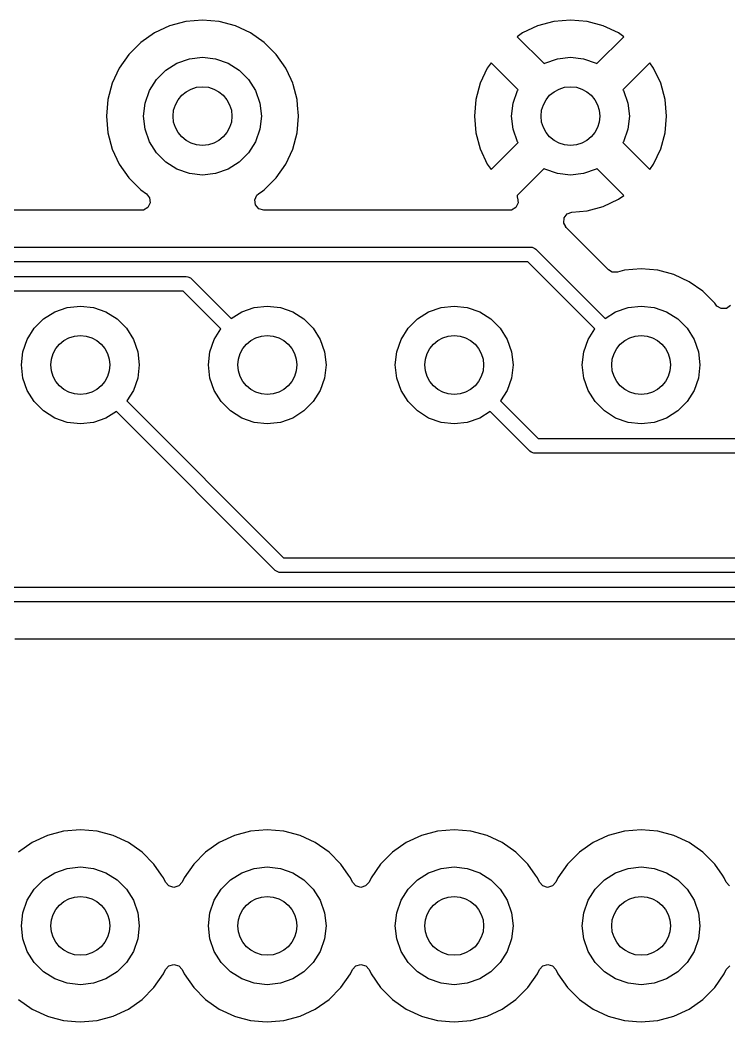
# Model space of a CAD drawing. Extents: x 2.85 to 10.26, y -4.55 to -2.42.
# Drawn here: x 6.19 to 6.569, y -3.776 to -3.24 of the extents above; entities that cross this region are included whole.
import ezdxf

# ---------------------------------------------------------------- set-up
doc = ezdxf.new("R2010")
doc.units = 0
doc.header["$MEASUREMENT"] = 0
doc.layers.add('BLACK', color=7, linetype='CONTINUOUS')

msp = doc.modelspace()

# ---------------------------------------------------------------- linework, layer by layer
at = {"layer": 'BLACK', "linetype": 'CONTINUOUS'}
for p, q in [((6.27848, -3.24072), (6.26982, -3.24304)), ((6.2874, -3.23994), (6.27848, -3.24072)), ((6.27848, -3.24072), (6.27848, -3.24072)), ((6.29633, -3.24072), (6.2874, -3.23994)), ((6.2874, -3.23994), (6.2874, -3.23994)), ((6.30498, -3.24304), (6.29633, -3.24072)), ((6.29633, -3.24072), (6.29633, -3.24072)), ((6.29633, -3.24072), (6.29633, -3.24072)), ((6.29633, -3.24072), (6.29633, -3.24072)), ((6.29633, -3.24072), (6.29633, -3.24072)), ((6.47533, -3.24074), (6.46668, -3.24306)), ((6.48425, -3.23996), (6.47533, -3.24074)), ((6.47533, -3.24074), (6.47533, -3.24074)), ((6.49317, -3.24074), (6.48425, -3.23996)), ((6.48425, -3.23996), (6.48425, -3.23996)), ((6.50182, -3.24306), (6.49317, -3.24074)), ((6.49317, -3.24074), (6.49317, -3.24074)), ((6.2617, -3.24683), (6.25436, -3.25197)), ((6.26982, -3.24304), (6.2617, -3.24683)), ((6.2617, -3.24683), (6.2617, -3.24683)), ((6.26982, -3.24304), (6.26982, -3.24304)), ((6.3131, -3.24683), (6.30498, -3.24304)), ((6.30498, -3.24304), (6.30498, -3.24304)), ((6.32044, -3.25197), (6.3131, -3.24683)), ((6.3131, -3.24683), (6.3131, -3.24683)), ((6.45856, -3.24685), (6.45569, -3.24886)), ((6.46668, -3.24306), (6.45856, -3.24685)), ((6.45856, -3.24685), (6.45856, -3.24685)), ((6.46668, -3.24306), (6.46668, -3.24306)), ((6.50994, -3.24684), (6.50182, -3.24306)), ((6.50182, -3.24306), (6.50182, -3.24306)), ((6.51281, -3.24886), (6.50994, -3.24684)), ((6.25436, -3.25197), (6.24803, -3.2583)), ((6.32677, -3.2583), (6.32044, -3.25197)), ((6.45569, -3.24886), (6.45569, -3.24886)), ((6.45569, -3.24886), (6.4701, -3.26327)), ((6.4984, -3.26327), (6.51281, -3.24886)), ((6.24803, -3.2583), (6.24289, -3.26564)), ((6.26776, -3.26671), (6.27374, -3.26296)), ((6.27374, -3.26296), (6.28039, -3.26063)), ((6.28039, -3.26063), (6.2874, -3.25984)), ((6.2874, -3.25984), (6.29441, -3.26063)), ((6.29441, -3.26063), (6.30107, -3.26296)), ((6.30107, -3.26296), (6.30704, -3.26671)), ((6.33191, -3.26564), (6.32677, -3.2583)), ((6.32677, -3.2583), (6.32677, -3.2583)), ((6.44177, -3.26278), (6.43976, -3.26565)), ((6.45618, -3.27719), (6.44177, -3.26278)), ((6.44177, -3.26278), (6.44177, -3.26278)), ((6.4701, -3.26327), (6.47059, -3.26296)), ((6.47059, -3.26296), (6.47724, -3.26063)), ((6.47724, -3.26063), (6.48425, -3.25984)), ((6.48425, -3.25984), (6.49126, -3.26063)), ((6.49126, -3.26063), (6.49792, -3.26296)), ((6.49792, -3.26296), (6.4984, -3.26327)), ((6.52673, -3.26278), (6.51232, -3.27719)), ((6.52875, -3.26565), (6.52673, -3.26278)), ((6.24289, -3.26564), (6.2391, -3.27376)), ((6.24289, -3.26564), (6.24289, -3.26564)), ((6.26278, -3.2717), (6.26776, -3.26671)), ((6.30704, -3.26671), (6.31203, -3.2717)), ((6.33476, -3.27175), (6.33191, -3.26564)), ((6.43976, -3.26565), (6.43597, -3.27377)), ((6.43976, -3.26565), (6.43976, -3.26565)), ((6.53253, -3.27377), (6.52875, -3.26565)), ((6.52875, -3.26565), (6.52875, -3.26565)), ((6.2391, -3.27376), (6.23679, -3.28241)), ((6.2391, -3.27376), (6.2391, -3.27376)), ((6.25902, -3.27767), (6.26278, -3.2717)), ((6.31203, -3.2717), (6.31578, -3.27767)), ((6.3357, -3.27376), (6.33476, -3.27175)), ((6.33589, -3.27447), (6.3357, -3.27376)), ((6.3357, -3.27376), (6.3357, -3.27376)), ((6.43597, -3.27377), (6.43366, -3.28242)), ((6.43597, -3.27377), (6.43597, -3.27377)), ((6.53485, -3.28242), (6.53253, -3.27377)), ((6.53253, -3.27377), (6.53253, -3.27377)), ((6.2567, -3.28433), (6.25902, -3.27767)), ((6.31578, -3.27767), (6.31811, -3.28433)), ((6.33802, -3.28241), (6.33589, -3.27447)), ((6.45355, -3.28433), (6.45587, -3.27767)), ((6.45587, -3.27767), (6.45618, -3.27719)), ((6.51232, -3.27719), (6.51263, -3.27767)), ((6.51263, -3.27767), (6.51496, -3.28433)), ((6.23679, -3.28241), (6.23601, -3.29134)), ((6.23679, -3.28241), (6.23679, -3.28241)), ((6.25591, -3.29134), (6.2567, -3.28433)), ((6.31811, -3.28433), (6.3189, -3.29134)), ((6.33828, -3.28548), (6.33802, -3.28241)), ((6.43366, -3.28242), (6.43288, -3.29134)), ((6.43366, -3.28242), (6.43366, -3.28242)), ((6.45276, -3.29134), (6.45355, -3.28433)), ((6.51496, -3.28433), (6.51575, -3.29134)), ((6.53563, -3.29134), (6.53485, -3.28242)), ((6.53485, -3.28242), (6.53485, -3.28242)), ((6.33878, -3.29114), (6.33828, -3.28548)), ((6.23601, -3.29134), (6.23601, -3.29134)), ((6.23601, -3.29134), (6.23679, -3.30026)), ((6.2567, -3.29835), (6.25591, -3.29134)), ((6.3189, -3.29134), (6.31811, -3.29835)), ((6.33802, -3.30026), (6.3388, -3.29134)), ((6.3388, -3.29134), (6.33878, -3.29114)), ((6.43288, -3.29134), (6.43288, -3.29134)), ((6.43288, -3.29134), (6.43366, -3.30026)), ((6.45355, -3.29835), (6.45276, -3.29134)), ((6.51575, -3.29134), (6.51496, -3.29835)), ((6.53485, -3.30026), (6.53563, -3.29134)), ((6.53563, -3.29134), (6.53563, -3.29134)), ((6.23679, -3.30026), (6.23679, -3.30026)), ((6.23679, -3.30026), (6.2391, -3.30892)), ((6.25902, -3.305), (6.2567, -3.29835)), ((6.31811, -3.29835), (6.31578, -3.305)), ((6.3357, -3.30892), (6.33802, -3.30026)), ((6.43366, -3.30026), (6.43366, -3.30026)), ((6.43366, -3.30026), (6.43597, -3.30891)), ((6.45587, -3.305), (6.45355, -3.29835)), ((6.51496, -3.29835), (6.51263, -3.305)), ((6.53253, -3.30891), (6.53485, -3.30026)), ((6.53485, -3.30026), (6.53485, -3.30026)), ((6.26278, -3.31098), (6.25902, -3.305)), ((6.31578, -3.305), (6.31203, -3.31098)), ((6.44177, -3.3199), (6.45618, -3.30549)), ((6.45618, -3.30549), (6.45587, -3.305)), ((6.51263, -3.305), (6.51232, -3.30549)), ((6.51232, -3.30549), (6.52673, -3.3199)), ((6.2391, -3.30892), (6.2391, -3.30892)), ((6.2391, -3.30892), (6.24289, -3.31704)), ((6.26776, -3.31596), (6.26278, -3.31098)), ((6.31203, -3.31098), (6.30704, -3.31596)), ((6.33191, -3.31704), (6.3357, -3.30892)), ((6.43597, -3.30891), (6.43597, -3.30891)), ((6.43597, -3.30891), (6.43976, -3.31703)), ((6.52875, -3.31703), (6.53253, -3.30891)), ((6.53253, -3.30891), (6.53253, -3.30891)), ((6.27374, -3.31972), (6.26776, -3.31596)), ((6.30704, -3.31596), (6.30107, -3.31972)), ((6.24289, -3.31704), (6.24289, -3.31704)), ((6.24289, -3.31704), (6.24803, -3.32438)), ((6.28039, -3.32204), (6.27374, -3.31972)), ((6.2874, -3.32283), (6.28039, -3.32204)), ((6.29441, -3.32204), (6.2874, -3.32283)), ((6.30107, -3.31972), (6.29441, -3.32204)), ((6.32677, -3.32438), (6.33191, -3.31704)), ((6.43976, -3.31703), (6.44177, -3.3199)), ((6.4701, -3.31941), (6.45569, -3.33382)), ((6.47059, -3.31972), (6.4701, -3.31941)), ((6.47724, -3.32204), (6.47059, -3.31972)), ((6.48425, -3.32283), (6.47724, -3.32204)), ((6.49126, -3.32204), (6.48425, -3.32283)), ((6.49792, -3.31972), (6.49126, -3.32204)), ((6.4984, -3.31941), (6.49792, -3.31972)), ((6.51281, -3.33382), (6.4984, -3.31941)), ((6.52673, -3.3199), (6.52875, -3.31703)), ((6.24803, -3.32438), (6.25436, -3.33071)), ((6.32044, -3.33071), (6.32677, -3.32438)), ((6.25436, -3.33071), (6.25739, -3.33283)), ((6.25739, -3.33283), (6.25911, -3.33498)), ((6.31652, -3.33363), (6.31741, -3.33283)), ((6.31741, -3.33283), (6.31966, -3.33126)), ((6.31966, -3.33126), (6.32044, -3.33071)), ((6.25939, -3.33772), (6.25815, -3.34017)), ((6.25911, -3.33498), (6.25939, -3.33772)), ((6.31538, -3.33614), (6.31652, -3.33363)), ((6.31577, -3.33886), (6.31538, -3.33614)), ((6.45628, -3.33772), (6.45504, -3.34017)), ((6.45569, -3.33382), (6.45577, -3.33469)), ((6.45577, -3.33469), (6.456, -3.33498)), ((6.456, -3.33498), (6.45628, -3.33772)), ((6.50182, -3.33962), (6.50994, -3.33583)), ((6.50994, -3.33583), (6.51281, -3.33382)), ((6.25459, -3.34171), (5.99374, -3.34171)), ((6.25578, -3.34157), (6.25459, -3.34171)), ((6.25815, -3.34017), (6.25578, -3.34157)), ((6.31757, -3.34094), (6.31577, -3.33886)), ((6.32021, -3.34171), (6.31757, -3.34094)), ((6.45148, -3.34171), (6.32021, -3.34171)), ((6.45267, -3.34157), (6.45148, -3.34171)), ((6.45504, -3.34017), (6.45267, -3.34157)), ((6.48091, -3.3458), (6.48256, -3.3436)), ((6.48256, -3.3436), (6.48506, -3.34264)), ((6.48506, -3.34264), (6.49317, -3.34193)), ((6.49317, -3.34193), (6.50182, -3.33962)), ((6.49317, -3.34193), (6.49317, -3.34193)), ((6.50182, -3.33962), (6.50182, -3.33962)), ((6.48071, -3.34855), (6.48091, -3.3458)), ((6.48168, -3.35031), (6.48071, -3.34855)), ((6.48158, -3.35037), (6.48168, -3.35031)), ((6.48198, -3.35086), (6.48158, -3.35037)), ((6.48158, -3.35037), (6.48158, -3.35037)), ((6.48203, -3.35096), (6.48198, -3.35086)), ((6.48219, -3.35112), (6.48203, -3.35096)), ((6.50462, -3.37355), (6.48219, -3.35112)), ((6.48219, -3.35112), (6.48219, -3.35112)), ((5.99685, -3.36142), (6.46299, -3.36142)), ((6.46299, -3.36142), (6.46376, -3.36149)), ((6.46376, -3.36149), (6.46518, -3.36208)), ((6.46518, -3.36208), (6.46578, -3.36257)), ((6.46578, -3.36257), (6.50277, -3.39956)), ((6.46136, -3.36929), (5.99848, -3.36929)), ((6.4972, -3.40513), (6.46136, -3.36929)), ((6.50658, -3.37474), (6.50462, -3.37355)), ((6.50933, -3.37481), (6.50658, -3.37474)), ((6.51312, -3.37379), (6.50933, -3.37481)), ((6.52205, -3.37301), (6.51312, -3.37379)), ((6.51312, -3.37379), (6.51312, -3.37379)), ((6.53097, -3.37379), (6.52205, -3.37301)), ((6.52205, -3.37301), (6.52205, -3.37301)), ((6.53963, -3.37611), (6.53097, -3.37379)), ((6.53097, -3.37379), (6.53097, -3.37379)), ((6.53097, -3.37379), (6.53097, -3.37379)), ((6.53097, -3.37379), (6.53097, -3.37379)), ((6.53097, -3.37379), (6.53097, -3.37379)), ((6.0874, -3.37717), (6.27874, -3.37717)), ((6.27874, -3.37717), (6.27951, -3.37724)), ((6.27951, -3.37724), (6.28093, -3.37783)), ((6.28093, -3.37783), (6.28152, -3.37832)), ((6.28152, -3.37832), (6.30277, -3.39956)), ((6.54775, -3.3799), (6.53963, -3.37611)), ((6.53963, -3.37611), (6.53963, -3.37611)), ((6.55508, -3.38504), (6.54775, -3.3799)), ((6.54775, -3.3799), (6.54775, -3.3799)), ((6.27711, -3.38504), (6.08903, -3.38504)), ((6.2972, -3.40513), (6.27711, -3.38504)), ((6.56142, -3.39137), (6.55508, -3.38504)), ((6.56211, -3.39237), (6.56142, -3.39137)), ((6.20241, -3.39978), (6.20838, -3.39603)), ((6.20838, -3.39603), (6.21504, -3.3937)), ((6.21504, -3.3937), (6.22205, -3.39291)), ((6.22205, -3.39291), (6.22906, -3.3937)), ((6.22906, -3.3937), (6.23571, -3.39603)), ((6.23571, -3.39603), (6.24168, -3.39978)), ((6.30277, -3.39956), (6.30838, -3.39603)), ((6.30838, -3.39603), (6.31504, -3.3937)), ((6.31504, -3.3937), (6.32205, -3.39291)), ((6.32205, -3.39291), (6.32906, -3.3937)), ((6.32906, -3.3937), (6.33571, -3.39603)), ((6.33571, -3.39603), (6.34168, -3.39978)), ((6.40241, -3.39978), (6.40838, -3.39603)), ((6.40838, -3.39603), (6.41504, -3.3937)), ((6.41504, -3.3937), (6.42205, -3.39291)), ((6.42205, -3.39291), (6.42906, -3.3937)), ((6.42906, -3.3937), (6.43571, -3.39603)), ((6.43571, -3.39603), (6.44168, -3.39978)), ((6.50277, -3.39956), (6.50838, -3.39603)), ((6.50838, -3.39603), (6.51504, -3.3937)), ((6.51504, -3.3937), (6.52205, -3.39291)), ((6.52205, -3.39291), (6.52906, -3.3937)), ((6.52906, -3.3937), (6.53571, -3.39603)), ((6.53571, -3.39603), (6.54168, -3.39978)), ((6.56254, -3.39289), (6.56211, -3.39237)), ((6.56491, -3.3943), (6.56254, -3.39289)), ((6.56766, -3.3942), (6.56491, -3.3943)), ((6.56991, -3.39263), (6.56766, -3.3942)), ((6.19742, -3.40477), (6.20241, -3.39978)), ((6.24168, -3.39978), (6.24667, -3.40477)), ((6.34168, -3.39978), (6.34667, -3.40477)), ((6.39742, -3.40477), (6.40241, -3.39978)), ((6.44168, -3.39978), (6.44667, -3.40477)), ((6.54168, -3.39978), (6.54667, -3.40477)), ((6.19367, -3.41074), (6.19742, -3.40477)), ((6.24667, -3.40477), (6.25042, -3.41074)), ((6.29367, -3.41074), (6.2972, -3.40513)), ((6.34667, -3.40477), (6.35042, -3.41074)), ((6.39367, -3.41074), (6.39742, -3.40477)), ((6.44667, -3.40477), (6.45042, -3.41074)), ((6.49367, -3.41074), (6.4972, -3.40513)), ((6.54667, -3.40477), (6.55042, -3.41074)), ((6.19134, -3.4174), (6.19367, -3.41074)), ((6.25042, -3.41074), (6.25275, -3.4174)), ((6.29134, -3.4174), (6.29367, -3.41074)), ((6.35042, -3.41074), (6.35275, -3.4174)), ((6.39134, -3.4174), (6.39367, -3.41074)), ((6.45042, -3.41074), (6.45275, -3.4174)), ((6.49134, -3.4174), (6.49367, -3.41074)), ((6.55042, -3.41074), (6.55275, -3.4174)), ((6.19055, -3.42441), (6.19134, -3.4174)), ((6.25275, -3.4174), (6.25354, -3.42441)), ((6.29055, -3.42441), (6.29134, -3.4174)), ((6.35275, -3.4174), (6.35354, -3.42441)), ((6.39055, -3.42441), (6.39134, -3.4174)), ((6.45275, -3.4174), (6.45354, -3.42441)), ((6.49055, -3.42441), (6.49134, -3.4174)), ((6.55275, -3.4174), (6.55354, -3.42441)), ((6.19134, -3.43142), (6.19055, -3.42441)), ((6.25354, -3.42441), (6.25275, -3.43142)), ((6.29134, -3.43142), (6.29055, -3.42441)), ((6.35354, -3.42441), (6.35275, -3.43142)), ((6.39134, -3.43142), (6.39055, -3.42441)), ((6.45354, -3.42441), (6.45275, -3.43142)), ((6.49134, -3.43142), (6.49055, -3.42441)), ((6.55354, -3.42441), (6.55275, -3.43142)), ((6.19367, -3.43808), (6.19134, -3.43142)), ((6.25275, -3.43142), (6.25042, -3.43808)), ((6.29367, -3.43808), (6.29134, -3.43142)), ((6.35275, -3.43142), (6.35042, -3.43808)), ((6.39367, -3.43808), (6.39134, -3.43142)), ((6.45275, -3.43142), (6.45042, -3.43808)), ((6.49367, -3.43808), (6.49134, -3.43142)), ((6.55275, -3.43142), (6.55042, -3.43808)), ((6.19742, -3.44405), (6.19367, -3.43808)), ((6.25042, -3.43808), (6.2469, -3.44369)), ((6.29742, -3.44405), (6.29367, -3.43808)), ((6.35042, -3.43808), (6.34667, -3.44405)), ((6.39742, -3.44405), (6.39367, -3.43808)), ((6.45042, -3.43808), (6.4469, -3.44369)), ((6.49742, -3.44405), (6.49367, -3.43808)), ((6.55042, -3.43808), (6.54667, -3.44405)), ((6.20241, -3.44903), (6.19742, -3.44405)), ((6.2469, -3.44369), (6.33076, -3.52756)), ((6.30241, -3.44903), (6.29742, -3.44405)), ((6.34667, -3.44405), (6.34168, -3.44903)), ((6.40241, -3.44903), (6.39742, -3.44405)), ((6.4469, -3.44369), (6.46699, -3.46378)), ((6.50241, -3.44903), (6.49742, -3.44405)), ((6.54667, -3.44405), (6.54168, -3.44903)), ((6.20838, -3.45279), (6.20241, -3.44903)), ((6.24133, -3.44926), (6.23571, -3.45279)), ((6.32635, -3.53428), (6.24133, -3.44926)), ((6.30838, -3.45279), (6.30241, -3.44903)), ((6.34168, -3.44903), (6.33571, -3.45279)), ((6.40838, -3.45279), (6.40241, -3.44903)), ((6.44133, -3.44926), (6.43571, -3.45279)), ((6.46257, -3.4705), (6.44133, -3.44926)), ((6.50838, -3.45279), (6.50241, -3.44903)), ((6.54168, -3.44903), (6.53571, -3.45279)), ((6.21504, -3.45512), (6.20838, -3.45279)), ((6.22205, -3.45591), (6.21504, -3.45512)), ((6.22906, -3.45512), (6.22205, -3.45591)), ((6.23571, -3.45279), (6.22906, -3.45512)), ((6.31504, -3.45512), (6.30838, -3.45279)), ((6.32205, -3.45591), (6.31504, -3.45512)), ((6.32906, -3.45512), (6.32205, -3.45591)), ((6.33571, -3.45279), (6.32906, -3.45512)), ((6.41504, -3.45512), (6.40838, -3.45279)), ((6.42205, -3.45591), (6.41504, -3.45512)), ((6.42906, -3.45512), (6.42205, -3.45591)), ((6.43571, -3.45279), (6.42906, -3.45512)), ((6.51504, -3.45512), (6.50838, -3.45279)), ((6.52205, -3.45591), (6.51504, -3.45512)), ((6.52906, -3.45512), (6.52205, -3.45591)), ((6.53571, -3.45279), (6.52906, -3.45512)), ((6.46699, -3.46378), (6.80759, -3.46378)), ((6.46317, -3.47099), (6.46257, -3.4705)), ((6.46459, -3.47158), (6.46317, -3.47099)), ((6.46535, -3.47165), (6.46459, -3.47158)), ((6.80922, -3.47165), (6.46535, -3.47165)), ((6.33076, -3.52756), (6.76609, -3.52756)), ((6.32695, -3.53477), (6.32635, -3.53428)), ((6.32837, -3.53536), (6.32695, -3.53477)), ((6.32913, -3.53543), (6.32837, -3.53536)), ((6.76772, -3.53543), (6.32913, -3.53543)), ((6.16466, -3.54331), (6.77261, -3.54331)), ((6.77424, -3.55118), (6.16466, -3.55118)), ((6.18693, -3.57089), (6.77083, -3.57089)), ((6.21312, -3.67379), (6.20447, -3.67611)), ((6.22205, -3.67301), (6.21312, -3.67379)), ((6.21312, -3.67379), (6.21312, -3.67379)), ((6.23097, -3.67379), (6.22205, -3.67301)), ((6.22205, -3.67301), (6.22205, -3.67301)), ((6.23963, -3.67611), (6.23097, -3.67379)), ((6.23097, -3.67379), (6.23097, -3.67379)), ((6.23097, -3.67379), (6.23097, -3.67379)), ((6.23097, -3.67379), (6.23097, -3.67379)), ((6.23097, -3.67379), (6.23097, -3.67379)), ((6.31312, -3.67379), (6.30447, -3.67611)), ((6.32205, -3.67301), (6.31312, -3.67379)), ((6.31312, -3.67379), (6.31312, -3.67379)), ((6.33097, -3.67379), (6.32205, -3.67301)), ((6.32205, -3.67301), (6.32205, -3.67301)), ((6.33963, -3.67611), (6.33097, -3.67379)), ((6.33097, -3.67379), (6.33097, -3.67379)), ((6.33097, -3.67379), (6.33097, -3.67379)), ((6.33097, -3.67379), (6.33097, -3.67379)), ((6.33097, -3.67379), (6.33097, -3.67379)), ((6.41312, -3.67379), (6.40447, -3.67611)), ((6.42205, -3.67301), (6.41312, -3.67379)), ((6.41312, -3.67379), (6.41312, -3.67379)), ((6.43097, -3.67379), (6.42205, -3.67301)), ((6.42205, -3.67301), (6.42205, -3.67301)), ((6.43963, -3.67611), (6.43097, -3.67379)), ((6.43097, -3.67379), (6.43097, -3.67379)), ((6.43097, -3.67379), (6.43097, -3.67379)), ((6.43097, -3.67379), (6.43097, -3.67379)), ((6.43097, -3.67379), (6.43097, -3.67379)), ((6.51312, -3.67379), (6.50447, -3.67611)), ((6.52205, -3.67301), (6.51312, -3.67379)), ((6.51312, -3.67379), (6.51312, -3.67379)), ((6.53097, -3.67379), (6.52205, -3.67301)), ((6.52205, -3.67301), (6.52205, -3.67301)), ((6.53963, -3.67611), (6.53097, -3.67379)), ((6.53097, -3.67379), (6.53097, -3.67379)), ((6.53097, -3.67379), (6.53097, -3.67379)), ((6.53097, -3.67379), (6.53097, -3.67379)), ((6.53097, -3.67379), (6.53097, -3.67379)), ((6.19635, -3.6799), (6.18901, -3.68504)), ((6.20447, -3.67611), (6.19635, -3.6799)), ((6.19635, -3.6799), (6.19635, -3.6799)), ((6.20447, -3.67611), (6.20447, -3.67611)), ((6.24775, -3.6799), (6.23963, -3.67611)), ((6.23963, -3.67611), (6.23963, -3.67611)), ((6.25508, -3.68504), (6.24775, -3.6799)), ((6.24775, -3.6799), (6.24775, -3.6799)), ((6.29635, -3.6799), (6.28901, -3.68504)), ((6.30447, -3.67611), (6.29635, -3.6799)), ((6.29635, -3.6799), (6.29635, -3.6799)), ((6.30447, -3.67611), (6.30447, -3.67611)), ((6.34775, -3.6799), (6.33963, -3.67611)), ((6.33963, -3.67611), (6.33963, -3.67611)), ((6.35508, -3.68504), (6.34775, -3.6799)), ((6.34775, -3.6799), (6.34775, -3.6799)), ((6.39635, -3.6799), (6.38901, -3.68504)), ((6.40447, -3.67611), (6.39635, -3.6799)), ((6.39635, -3.6799), (6.39635, -3.6799)), ((6.40447, -3.67611), (6.40447, -3.67611)), ((6.44775, -3.6799), (6.43963, -3.67611)), ((6.43963, -3.67611), (6.43963, -3.67611)), ((6.45508, -3.68504), (6.44775, -3.6799)), ((6.44775, -3.6799), (6.44775, -3.6799)), ((6.49635, -3.6799), (6.48901, -3.68504)), ((6.50447, -3.67611), (6.49635, -3.6799)), ((6.49635, -3.6799), (6.49635, -3.6799)), ((6.50447, -3.67611), (6.50447, -3.67611)), ((6.54775, -3.6799), (6.53963, -3.67611)), ((6.53963, -3.67611), (6.53963, -3.67611)), ((6.55508, -3.68504), (6.54775, -3.6799)), ((6.54775, -3.6799), (6.54775, -3.6799)), ((6.26142, -3.69137), (6.25508, -3.68504)), ((6.28901, -3.68504), (6.28268, -3.69137)), ((6.36142, -3.69137), (6.35508, -3.68504)), ((6.38901, -3.68504), (6.38268, -3.69137)), ((6.46142, -3.69137), (6.45508, -3.68504)), ((6.48901, -3.68504), (6.48268, -3.69137)), ((6.56142, -3.69137), (6.55508, -3.68504)), ((6.26552, -3.69723), (6.26142, -3.69137)), ((6.26142, -3.69137), (6.26142, -3.69137)), ((6.28268, -3.69137), (6.27754, -3.69871)), ((6.36552, -3.69723), (6.36142, -3.69137)), ((6.36142, -3.69137), (6.36142, -3.69137)), ((6.38268, -3.69137), (6.37754, -3.69871)), ((6.46552, -3.69723), (6.46142, -3.69137)), ((6.46142, -3.69137), (6.46142, -3.69137)), ((6.48268, -3.69137), (6.47754, -3.69871)), ((6.56552, -3.69723), (6.56142, -3.69137)), ((6.56142, -3.69137), (6.56142, -3.69137)), ((6.20241, -3.69978), (6.20838, -3.69603)), ((6.20838, -3.69603), (6.21504, -3.6937)), ((6.21504, -3.6937), (6.22205, -3.69291)), ((6.22205, -3.69291), (6.22906, -3.6937)), ((6.22906, -3.6937), (6.23571, -3.69603)), ((6.23571, -3.69603), (6.24168, -3.69978)), ((6.26656, -3.69871), (6.26552, -3.69723)), ((6.30241, -3.69978), (6.30838, -3.69603)), ((6.30838, -3.69603), (6.31504, -3.6937)), ((6.31504, -3.6937), (6.32205, -3.69291)), ((6.32205, -3.69291), (6.32906, -3.6937)), ((6.32906, -3.6937), (6.33571, -3.69603)), ((6.33571, -3.69603), (6.34168, -3.69978)), ((6.36656, -3.69871), (6.36552, -3.69723)), ((6.40241, -3.69978), (6.40838, -3.69603)), ((6.40838, -3.69603), (6.41504, -3.6937)), ((6.41504, -3.6937), (6.42205, -3.69291)), ((6.42205, -3.69291), (6.42906, -3.6937)), ((6.42906, -3.6937), (6.43571, -3.69603)), ((6.43571, -3.69603), (6.44168, -3.69978)), ((6.46656, -3.69871), (6.46552, -3.69723)), ((6.50241, -3.69978), (6.50838, -3.69603)), ((6.50838, -3.69603), (6.51504, -3.6937)), ((6.51504, -3.6937), (6.52205, -3.69291)), ((6.52205, -3.69291), (6.52906, -3.6937)), ((6.52906, -3.6937), (6.53571, -3.69603)), ((6.53571, -3.69603), (6.54168, -3.69978)), ((6.56656, -3.69871), (6.56552, -3.69723)), ((6.19742, -3.70477), (6.20241, -3.69978)), ((6.24168, -3.69978), (6.24667, -3.70477)), ((6.26762, -3.701), (6.26656, -3.69871)), ((6.26656, -3.69871), (6.26656, -3.69871)), ((6.26938, -3.70302), (6.26762, -3.701)), ((6.27647, -3.701), (6.27465, -3.70306)), ((6.27754, -3.69871), (6.27647, -3.701)), ((6.27754, -3.69871), (6.27754, -3.69871)), ((6.29742, -3.70477), (6.30241, -3.69978)), ((6.34168, -3.69978), (6.34667, -3.70477)), ((6.36762, -3.701), (6.36656, -3.69871)), ((6.36656, -3.69871), (6.36656, -3.69871)), ((6.36938, -3.70302), (6.36762, -3.701)), ((6.37647, -3.701), (6.37465, -3.70306)), ((6.37754, -3.69871), (6.37647, -3.701)), ((6.37754, -3.69871), (6.37754, -3.69871)), ((6.39742, -3.70477), (6.40241, -3.69978)), ((6.44168, -3.69978), (6.44667, -3.70477)), ((6.46762, -3.701), (6.46656, -3.69871)), ((6.46656, -3.69871), (6.46656, -3.69871)), ((6.46938, -3.70302), (6.46762, -3.701)), ((6.47647, -3.701), (6.47465, -3.70306)), ((6.47754, -3.69871), (6.47647, -3.701)), ((6.47754, -3.69871), (6.47754, -3.69871)), ((6.49742, -3.70477), (6.50241, -3.69978)), ((6.54168, -3.69978), (6.54667, -3.70477)), ((6.56763, -3.70102), (6.56656, -3.69871)), ((6.56656, -3.69871), (6.56656, -3.69871)), ((6.56939, -3.70304), (6.56763, -3.70102)), ((6.19367, -3.71074), (6.19742, -3.70477)), ((6.24667, -3.70477), (6.25042, -3.71074)), ((6.27201, -3.70381), (6.26938, -3.70302)), ((6.27465, -3.70306), (6.27201, -3.70381)), ((6.29367, -3.71074), (6.29742, -3.70477)), ((6.34667, -3.70477), (6.35042, -3.71074)), ((6.37201, -3.70381), (6.36938, -3.70302)), ((6.37465, -3.70306), (6.37201, -3.70381)), ((6.39367, -3.71074), (6.39742, -3.70477)), ((6.44667, -3.70477), (6.45042, -3.71074)), ((6.47201, -3.70381), (6.46938, -3.70302)), ((6.47465, -3.70306), (6.47201, -3.70381)), ((6.49367, -3.71074), (6.49742, -3.70477)), ((6.54667, -3.70477), (6.55042, -3.71074)), ((6.19134, -3.7174), (6.19367, -3.71074)), ((6.25042, -3.71074), (6.25275, -3.7174)), ((6.29134, -3.7174), (6.29367, -3.71074)), ((6.35042, -3.71074), (6.35275, -3.7174)), ((6.39134, -3.7174), (6.39367, -3.71074)), ((6.45042, -3.71074), (6.45275, -3.7174)), ((6.49134, -3.7174), (6.49367, -3.71074)), ((6.55042, -3.71074), (6.55275, -3.7174)), ((6.19055, -3.72441), (6.19134, -3.7174)), ((6.25275, -3.7174), (6.25354, -3.72441)), ((6.29055, -3.72441), (6.29134, -3.7174)), ((6.35275, -3.7174), (6.35354, -3.72441)), ((6.39055, -3.72441), (6.39134, -3.7174)), ((6.45275, -3.7174), (6.45354, -3.72441)), ((6.49055, -3.72441), (6.49134, -3.7174)), ((6.55275, -3.7174), (6.55354, -3.72441)), ((6.19134, -3.73142), (6.19055, -3.72441)), ((6.25354, -3.72441), (6.25275, -3.73142)), ((6.29134, -3.73142), (6.29055, -3.72441)), ((6.35354, -3.72441), (6.35275, -3.73142)), ((6.39134, -3.73142), (6.39055, -3.72441)), ((6.45354, -3.72441), (6.45275, -3.73142)), ((6.49134, -3.73142), (6.49055, -3.72441)), ((6.55354, -3.72441), (6.55275, -3.73142)), ((6.19367, -3.73808), (6.19134, -3.73142)), ((6.25275, -3.73142), (6.25042, -3.73808)), ((6.29367, -3.73808), (6.29134, -3.73142)), ((6.35275, -3.73142), (6.35042, -3.73808)), ((6.39367, -3.73808), (6.39134, -3.73142)), ((6.45275, -3.73142), (6.45042, -3.73808)), ((6.49367, -3.73808), (6.49134, -3.73142)), ((6.55275, -3.73142), (6.55042, -3.73808)), ((6.19742, -3.74405), (6.19367, -3.73808)), ((6.25042, -3.73808), (6.24667, -3.74405)), ((6.29742, -3.74405), (6.29367, -3.73808)), ((6.35042, -3.73808), (6.34667, -3.74405)), ((6.39742, -3.74405), (6.39367, -3.73808)), ((6.45042, -3.73808), (6.44667, -3.74405)), ((6.49742, -3.74405), (6.49367, -3.73808)), ((6.55042, -3.73808), (6.54667, -3.74405)), ((6.20241, -3.74903), (6.19742, -3.74405)), ((6.24667, -3.74405), (6.24168, -3.74903)), ((6.26944, -3.74576), (6.27209, -3.74501)), ((6.27209, -3.74501), (6.27472, -3.7458)), ((6.30241, -3.74903), (6.29742, -3.74405)), ((6.34667, -3.74405), (6.34168, -3.74903)), ((6.36944, -3.74576), (6.37209, -3.74501)), ((6.37209, -3.74501), (6.37472, -3.7458)), ((6.40241, -3.74903), (6.39742, -3.74405)), ((6.44667, -3.74405), (6.44168, -3.74903)), ((6.46944, -3.74576), (6.47209, -3.74501)), ((6.47209, -3.74501), (6.47472, -3.7458)), ((6.50241, -3.74903), (6.49742, -3.74405)), ((6.54667, -3.74405), (6.54168, -3.74903)), ((6.20838, -3.75279), (6.20241, -3.74903)), ((6.24168, -3.74903), (6.23571, -3.75279)), ((6.26142, -3.75745), (6.26656, -3.75011)), ((6.26656, -3.75011), (6.26762, -3.74782)), ((6.26762, -3.74782), (6.26944, -3.74576)), ((6.27472, -3.7458), (6.27647, -3.74782)), ((6.27647, -3.74782), (6.27754, -3.75011)), ((6.27754, -3.75011), (6.27754, -3.75011)), ((6.27754, -3.75011), (6.28268, -3.75745)), ((6.30838, -3.75279), (6.30241, -3.74903)), ((6.34168, -3.74903), (6.33571, -3.75279)), ((6.36142, -3.75745), (6.36656, -3.75011)), ((6.36656, -3.75011), (6.36762, -3.74782)), ((6.36762, -3.74782), (6.36944, -3.74576)), ((6.37472, -3.7458), (6.37647, -3.74782)), ((6.37647, -3.74782), (6.37754, -3.75011)), ((6.37754, -3.75011), (6.37754, -3.75011)), ((6.37754, -3.75011), (6.38268, -3.75745)), ((6.40838, -3.75279), (6.40241, -3.74903)), ((6.44168, -3.74903), (6.43571, -3.75279)), ((6.46142, -3.75745), (6.46656, -3.75011)), ((6.46656, -3.75011), (6.46762, -3.74782)), ((6.46762, -3.74782), (6.46944, -3.74576)), ((6.47472, -3.7458), (6.47647, -3.74782)), ((6.47647, -3.74782), (6.47754, -3.75011)), ((6.47754, -3.75011), (6.47754, -3.75011)), ((6.47754, -3.75011), (6.48268, -3.75745)), ((6.50838, -3.75279), (6.50241, -3.74903)), ((6.54168, -3.74903), (6.53571, -3.75279)), ((6.56142, -3.75745), (6.56656, -3.75011)), ((6.56656, -3.75011), (6.56763, -3.7478)), ((6.56763, -3.7478), (6.56945, -3.74574)), ((6.21504, -3.75512), (6.20838, -3.75279)), ((6.22205, -3.75591), (6.21504, -3.75512)), ((6.22906, -3.75512), (6.22205, -3.75591)), ((6.23571, -3.75279), (6.22906, -3.75512)), ((6.31504, -3.75512), (6.30838, -3.75279)), ((6.32205, -3.75591), (6.31504, -3.75512)), ((6.32906, -3.75512), (6.32205, -3.75591)), ((6.33571, -3.75279), (6.32906, -3.75512)), ((6.41504, -3.75512), (6.40838, -3.75279)), ((6.42205, -3.75591), (6.41504, -3.75512)), ((6.42906, -3.75512), (6.42205, -3.75591)), ((6.43571, -3.75279), (6.42906, -3.75512)), ((6.51504, -3.75512), (6.50838, -3.75279)), ((6.52205, -3.75591), (6.51504, -3.75512)), ((6.52906, -3.75512), (6.52205, -3.75591)), ((6.53571, -3.75279), (6.52906, -3.75512)), ((6.25508, -3.76378), (6.26142, -3.75745)), ((6.28268, -3.75745), (6.28901, -3.76378)), ((6.35508, -3.76378), (6.36142, -3.75745)), ((6.38268, -3.75745), (6.38901, -3.76378)), ((6.45508, -3.76378), (6.46142, -3.75745)), ((6.48268, -3.75745), (6.48901, -3.76378)), ((6.55508, -3.76378), (6.56142, -3.75745)), ((6.18901, -3.76378), (6.19635, -3.76892)), ((6.24775, -3.76892), (6.25508, -3.76378)), ((6.28901, -3.76378), (6.28901, -3.76378)), ((6.28901, -3.76378), (6.29635, -3.76892)), ((6.34775, -3.76892), (6.35508, -3.76378)), ((6.38901, -3.76378), (6.38901, -3.76378)), ((6.38901, -3.76378), (6.39635, -3.76892)), ((6.44775, -3.76892), (6.45508, -3.76378)), ((6.48901, -3.76378), (6.48901, -3.76378)), ((6.48901, -3.76378), (6.49635, -3.76892)), ((6.54775, -3.76892), (6.55508, -3.76378)), ((6.19635, -3.76892), (6.20447, -3.77271)), ((6.23963, -3.77271), (6.24775, -3.76892)), ((6.29635, -3.76892), (6.30447, -3.77271)), ((6.33963, -3.77271), (6.34775, -3.76892)), ((6.39635, -3.76892), (6.40447, -3.77271)), ((6.43963, -3.77271), (6.44775, -3.76892)), ((6.49635, -3.76892), (6.50447, -3.77271)), ((6.53963, -3.77271), (6.54775, -3.76892)), ((6.20447, -3.77271), (6.20447, -3.77271)), ((6.20447, -3.77271), (6.20447, -3.77271)), ((6.20447, -3.77271), (6.2063, -3.7732)), ((6.2063, -3.7732), (6.21312, -3.77502)), ((6.21312, -3.77502), (6.2195, -3.77558)), ((6.2195, -3.77558), (6.22205, -3.77581)), ((6.22205, -3.77581), (6.22428, -3.77561)), ((6.22205, -3.77581), (6.22205, -3.77581)), ((6.22205, -3.77581), (6.22205, -3.77581)), ((6.22428, -3.77561), (6.23097, -3.77502)), ((6.23097, -3.77502), (6.23963, -3.77271)), ((6.30447, -3.77271), (6.30447, -3.77271)), ((6.30447, -3.77271), (6.30447, -3.77271)), ((6.30447, -3.77271), (6.3063, -3.7732)), ((6.3063, -3.7732), (6.31312, -3.77502)), ((6.31312, -3.77502), (6.3195, -3.77558)), ((6.3195, -3.77558), (6.32205, -3.77581)), ((6.32205, -3.77581), (6.32428, -3.77561)), ((6.32205, -3.77581), (6.32205, -3.77581)), ((6.32205, -3.77581), (6.32205, -3.77581)), ((6.32428, -3.77561), (6.33097, -3.77502)), ((6.33097, -3.77502), (6.33963, -3.77271)), ((6.40447, -3.77271), (6.40447, -3.77271)), ((6.40447, -3.77271), (6.40447, -3.77271)), ((6.40447, -3.77271), (6.4063, -3.7732)), ((6.4063, -3.7732), (6.41312, -3.77502)), ((6.41312, -3.77502), (6.4195, -3.77558)), ((6.4195, -3.77558), (6.42205, -3.77581)), ((6.42205, -3.77581), (6.42428, -3.77561)), ((6.42205, -3.77581), (6.42205, -3.77581)), ((6.42205, -3.77581), (6.42205, -3.77581)), ((6.42428, -3.77561), (6.43097, -3.77502)), ((6.43097, -3.77502), (6.43963, -3.77271)), ((6.50447, -3.77271), (6.50447, -3.77271)), ((6.50447, -3.77271), (6.50447, -3.77271)), ((6.50447, -3.77271), (6.5063, -3.7732)), ((6.5063, -3.7732), (6.51312, -3.77502)), ((6.51312, -3.77502), (6.5195, -3.77558)), ((6.5195, -3.77558), (6.52205, -3.77581)), ((6.52205, -3.77581), (6.52428, -3.77561)), ((6.52205, -3.77581), (6.52205, -3.77581)), ((6.52205, -3.77581), (6.52205, -3.77581)), ((6.52428, -3.77561), (6.53097, -3.77502)), ((6.53097, -3.77502), (6.53963, -3.77271))]:
    msp.add_line(p, q, dxfattribs=at)
at = {"layer": 'BLACK'}
for centre in [(6.2874, -3.29134), (6.48425, -3.29134), (6.22205, -3.42441), (6.32205, -3.42441), (6.42205, -3.42441), (6.52205, -3.42441), (6.22205, -3.72441), (6.32205, -3.72441), (6.42205, -3.72441), (6.52205, -3.72441)]:
    msp.add_circle(centre, 0.01575, dxfattribs=at)

doc.saveas('drawing.dxf')
